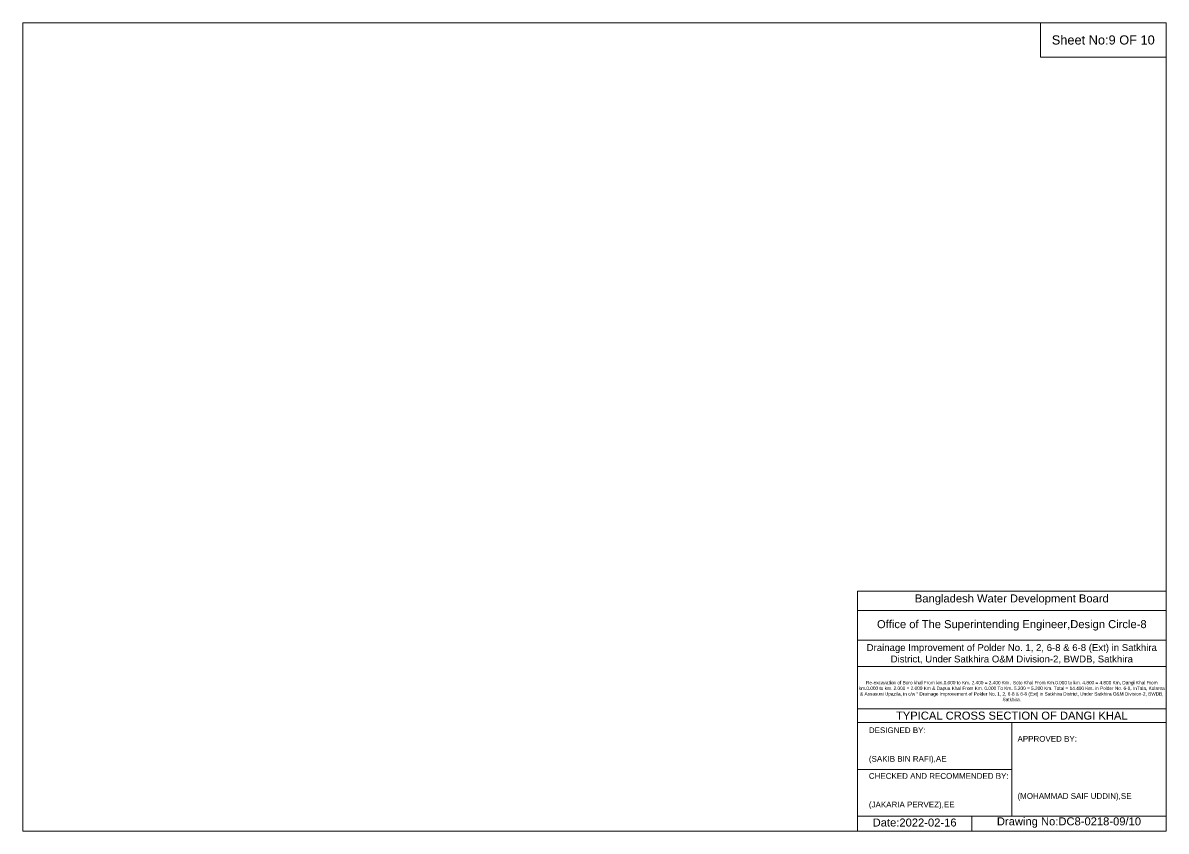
# Model space of a CAD drawing. Header units: inches. Extents: x 91000 to 408000, y -5656 to 0.
# Drawn here: x 320000 to 328000, y -5656 to 0 of the extents above; entities that cross this region are included whole.
import ezdxf

# ---------------------------------------------------------------- set-up
doc = ezdxf.new("R2010")
doc.units = ezdxf.units.IN
doc.header["$LTSCALE"] = 7
doc.header["$MEASUREMENT"] = 0
doc.layers.add('Cross Section Labels', color=7, linetype='Continuous', lineweight=9)
doc.styles.get("Standard").update_dxf_attribs({"font": 'arial.ttf'})

msp = doc.modelspace()

# ---------------------------------------------------------------- linework, layer by layer
at = {"layer": 'Cross Section Labels'}
for points in [[(320000, 0), (328000, 0), (328000, -5656), (320000, -5656)], [(327120, 0), (328000, 0), (328000, -240), (327120, -240)]]:
    msp.add_lwpolyline(points, close=True, dxfattribs=at)
for points in [[(325840, -5656), (325840, -3976), (328000, -3976)], [(325840, -4112), (328000, -4112)], [(325840, -4320), (328000, -4320)], [(325840, -4504), (328000, -4504)], [(325840, -4800), (328000, -4800)], [(325840, -4896), (328000, -4896)], [(326920, -4896), (326920, -5552)], [(325840, -5224), (326920, -5224)], [(325840, -5552), (328000, -5552)], [(326640, -5552), (326640, -5656)]]:
    msp.add_lwpolyline(points, dxfattribs=at)

# ---------------------------------------------------------------- texts
at = {"layer": 'Cross Section Labels', "attachment_point": 5}
for s, insert, char_height in [('Sheet No:9 OF 10', (327560, -120), 64), ('Bangladesh Water Development Board', (326920, -4036), 56), ('Office of The Superintending Engineer,Design Circle-8', (326920, -4216), 56)]:
    msp.add_mtext(s, dxfattribs=dict(at, insert=insert, char_height=char_height))
at = {"layer": 'Cross Section Labels'}
for s, insert, char_height, width, attachment_point in [('Drainage Improvement of Polder No. 1, 2, 6-8 & 6-8 (Ext) in Satkhira District, Under Satkhira O&M Division-2, BWDB, Satkhira', (326920, -4416), 48, 2240, 5), ('Re-excavation of Boro khal From km.0.000 to Km. 2.400 = 2.400 Km , Soto Khal From Km.0.000 to km. 4.800 = 4.800 Km, Dangi Khal From km.0.000 to km. 2.000 = 2.000 Km & Dapua Khal From Km. 0.000 To Km. 5.200 = 5.200 Km. Total = 14.400 Km. in Polder No. 6-8, InTala, Kolaroa & Assasuni Upazila, in c/w “ Drainage Improvement of Polder No. 1, 2, 6-8 & 6-8 (Ext) in Satkhira District, Under Satkhira O&M Division-2, BWDB, Satkhira.', (326920, -4676), 23.56497918, 2160, 5), ('TYPICAL CROSS SECTION OF DANGI KHAL', (326920, -4848), 56, 2240, 5), ('DESIGNED BY:^J^J^J(SAKIB BIN RAFI),AE', (325920, -5056), 40, 1120, 4), ('APPROVED BY:^J^J^J^J^J^J(MOHAMMAD SAIF UDDIN),SE', (326960, -5216), 40, 1120, 4), ('CHECKED AND RECOMMENDED BY:^J^J^J(JAKARIA PERVEZ),EE', (325920, -5376), 40, 1120, 4), ('Date:2022-02-16', (326240, -5596), 56, 1120, 5), ('Drawing No:DC8-0218-09/10', (327320, -5596), 56, 1760, 5)]:
    msp.add_mtext(s, dxfattribs=dict(at, insert=insert, char_height=char_height, width=width, attachment_point=attachment_point))

doc.saveas('drawing.dxf')
